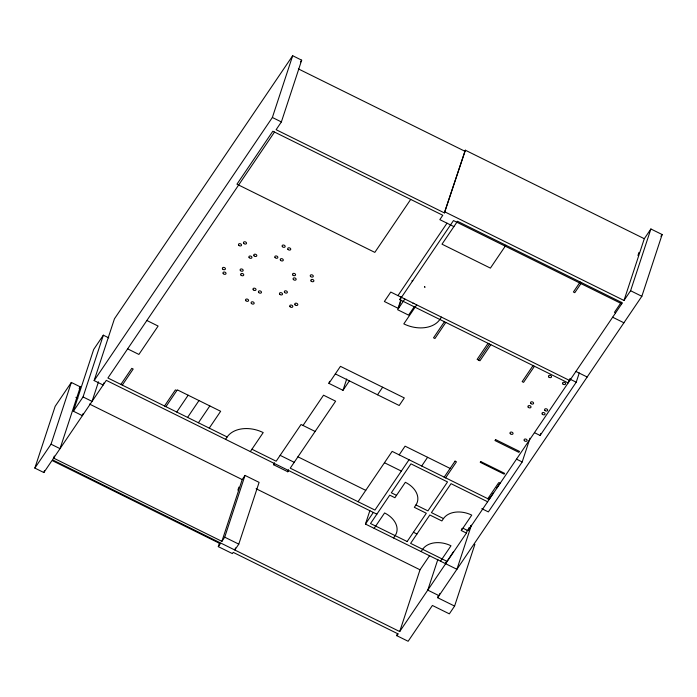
<?xml version="1.0" encoding="UTF-8"?>
<svg xmlns="http://www.w3.org/2000/svg" width="697" height="697" viewBox="0 0 697 697"><rect width="100%" height="100%" fill="white"/><g stroke="black" fill="none" stroke-linecap="round" stroke-linejoin="round"><path stroke-width="1.05" d="M397.56 633.651L396.889 635.708L398.1 633.913L233.207 552.364L232.371 553.592L218.309 546.64L220.296 543.704L52.022 460.482L43.859 472.54L34.85 468.088L55.159 406.325L71.338 382.444L80.338 386.896L60.038 448.65L51.029 444.198L71.338 382.444M43.859 472.54L44.53 470.484M54.296 456.065L53.625 458.121L221.89 541.342L224.713 537.178L245.022 475.415L259.092 482.376L238.783 544.13L234.811 550.003L235.49 547.938M83.065 413.6L82.385 415.665L73.385 411.213L93.686 349.45L103.348 335.187L108.749 337.853M73.385 411.213L83.048 396.942L103.348 335.187M103.818 382.967L103.147 385.023L94.139 380.571L114.447 318.808L292.67 55.725L301.679 60.177L281.37 121.931L276.117 129.694L444.39 212.907L465.335 150.203L644.298 238.714L623.998 300.468L445.034 211.966M98.477 381.843L92.048 401.394L83.048 396.942M94.139 380.571L272.37 117.479L292.67 55.725M218.309 546.64L219.66 542.519M237.886 490.183L238.905 487.09M221.89 541.342L242.199 479.58L245.022 475.415M288.636 470.545L287.809 471.773L273.738 464.812L274.418 462.756M287.809 471.773L288.48 469.708M349.389 380.867L342.985 390.329L328.914 383.367L329.585 381.311M342.985 390.329L346.705 379.002M568.813 380.858L568.142 382.923L399.869 299.701L400.88 296.617M398.283 307.63L400.662 300.407M401.141 300.233L398.44 308.466L384.369 301.505L390.773 292.052L569.745 380.553L570.416 378.497M444.39 212.907L465.335 150.203M471.399 525.207L456.91 569.292L365.455 524.066L369.854 510.683M376.859 514.168L106.301 380.362L52.467 459.82L399.703 631.552L420.012 569.789L429.683 555.509M437.882 559.36L427.775 590.115L439.032 595.682L439.702 593.635M445.653 563.725L446.324 561.677M397.874 633.8L396.654 635.603L408.137 641.275L432.401 605.466L449.338 613.848L454.592 606.085L437.655 597.712L438.335 595.656M399.703 631.552L466.415 533.074L461.301 530.548L461.98 528.483M466.415 533.074L467.434 529.99M462.904 528.178L468.018 530.713L469.037 527.62M470.1 527.638L470.763 525.608M496.438 488.431L500.28 482.76L500.071 483.396L498.66 482.699L487.769 498.782L489.172 499.479L489.895 497.37M454.592 606.085L474.901 544.331M481.793 508.662L488.353 511.912L522.192 461.963L529.981 438.265M534.503 432.698L540.131 435.477L540.811 433.421M540.131 435.477L576.227 382.209L579.277 372.93M637.964 255.485L638.975 252.401M623.998 300.468L630.593 290.736L650.893 228.982L662.15 234.54L641.841 296.303L437.655 597.712M79.17 388.621L80.338 386.896M300.512 61.902L301.679 60.177M34.85 468.088L51.029 444.198M274.513 132.055L107.904 378.001L227.161 436.984A27.897 19.725 18.2 0 1 263.205 432.576L250.328 451.595M120.886 384.422L131.785 368.347L133.188 369.035L122.297 385.119M164.509 405.994L175.4 389.911L176.803 390.608M165.912 406.691L177.317 389.85L220.653 411.282L209.248 428.124M176.75 412.049L188.155 395.208M187.58 417.407L198.985 400.566M198.41 422.765L209.823 405.924M225.558 439.345L227.161 436.984M410.707 199.412L374.82 252.384L236.945 184.191L272.832 131.219L442.787 215.277L439.833 219.642L453.904 226.595M273.738 464.812L274.574 463.583M328.914 383.367L340.45 366.343L404.321 397.935L399.198 405.497L335.318 373.906M303.021 425.466L323.53 395.199L335.632 401.184L290.24 468.175L374.942 510.065L409.034 459.741M397.952 295.598L447.004 223.188M399.869 299.701L453.477 220.566L621.75 303.779M404.844 299.004L397.604 309.695L408.581 315.122L414.218 306.802M416.701 304.868L403.816 323.878A27.897 19.725 18.2 0 0 439.859 319.479L441.462 317.118M377.53 394.781L382.653 387.218M444.425 321.735L433.525 337.818L434.937 338.515L445.827 322.432M505.9 245.222L490.392 268.11L441.994 244.177L457.502 221.289L622.395 302.838L468.018 530.713M358.058 501.709L392.15 451.386L489.233 499.401M399.181 454.871L405.079 446.167L450.105 468.428M365.455 524.066L373.339 512.426M488.039 343.307L477.14 359.391L479.954 360.776L490.854 344.701M478.551 360.079L489.442 344.004M374.15 528.361L384.596 512.948A21.877 15.465 18.2 0 1 395.173 535.601L393.57 537.962M421.694 466.005L427.592 457.302M407.153 541.525L370.508 523.534L389.736 495.158L394.92 497.719L405.358 482.298A21.877 15.465 18.2 0 1 415.935 504.95L414.332 507.32L426.32 513.245L407.092 541.621M580.183 281.963L573.396 291.991L574.798 292.679L581.594 282.66M533.057 365.568L522.166 381.651L523.578 382.348L534.468 366.265M421.119 551.588L422.722 549.227A21.877 15.465 18.2 0 1 450.985 545.777L440.539 561.19M461.301 530.548L471.747 515.127A21.877 15.465 18.2 0 0 443.484 518.577L441.881 520.947L429.831 514.987L410.611 543.364L447.195 561.451M644.298 238.714L650.893 228.982M660.93 236.344L662.15 234.54M621.271 302.28L614.475 312.308L615.599 312.857M445.427 563.612L453.311 551.98M489.39 498.843L493.232 493.162M298.368 68.898L464.699 151.153M630.593 290.736L641.841 296.303M272.37 117.479L281.37 121.931M612.646 317.222L623.902 322.789M412.746 280.691L411.927 280.786L412.615 280.882M575.914 371.449L587.17 377.016M569.658 378.959L576.227 382.209M401.341 297.523L400.906 297.061L401.211 297.715M516.564 459.184L522.192 461.963M146.867 320.489L158.114 326.057L138.895 354.433L127.638 348.866M487.63 501.762L451.046 483.674L431.434 512.617L443.484 518.577M384.456 462.738L401.341 471.094M315.122 431.452L301.052 424.49L276.169 461.214L251.922 449.225M396.515 495.349L391.339 492.788L410.951 463.845L447.526 481.932L427.923 510.884L415.935 504.95M297.933 456.823L365.751 490.366M280.142 455.35L294.212 462.311M413.434 532.255L416.954 533.998M75.868 397.325L77.82 398.283M89.486 404.06L242.199 479.58M256.095 488.728L420.012 569.789M224.713 537.178L238.783 544.13M413.155 303.369L413.852 303.465L413.155 303.369M424.569 286.537L424.874 287.19L424.569 286.537M455.045 461.135L444.155 477.21L445.557 477.907L456.457 461.823L455.045 461.135M480.73 461.545L480.216 462.303L504.131 474.126L504.645 473.368L480.73 461.545M495.593 439.598L494.957 440.539L518.873 452.37L519.518 451.421L495.593 439.598M223.249 273.66A1.586 1.124 18.2 0 0 225.906 273.877A1.586 1.124 18.2 0 0 224.347 272.013A1.586 1.124 18.2 0 0 223.249 273.66M253.238 289.795A1.586 1.124 18.2 0 0 255.904 290.03A1.586 1.124 18.2 0 0 254.361 288.166A1.586 1.124 18.2 0 0 253.238 289.795M240.962 275.088A1.586 1.124 18.2 0 0 243.628 275.315A1.586 1.124 18.2 0 0 242.068 273.451A1.586 1.124 18.2 0 0 240.962 275.088M245.788 300.651A1.586 1.124 18.2 0 0 248.454 300.886A1.586 1.124 18.2 0 0 246.904 299.022A1.586 1.124 18.2 0 0 245.788 300.651M251.382 303.43A1.586 1.124 18.2 0 0 254.039 303.639A1.586 1.124 18.2 0 0 252.48 301.784A1.586 1.124 18.2 0 0 251.382 303.43M279.732 294.256A1.586 1.124 18.2 0 0 282.398 294.491A1.586 1.124 18.2 0 0 280.847 292.627A1.586 1.124 18.2 0 0 279.732 294.256M258.683 292.487A1.586 1.124 18.2 0 0 261.349 292.714A1.586 1.124 18.2 0 0 259.789 290.849A1.586 1.124 18.2 0 0 258.683 292.487M290.004 306.671A1.586 1.124 18.2 0 0 292.67 306.907A1.586 1.124 18.2 0 0 291.128 305.033A1.586 1.124 18.2 0 0 290.004 306.671M295.014 304.807A1.586 1.124 18.2 0 0 297.671 305.025A1.586 1.124 18.2 0 0 296.112 303.169A1.586 1.124 18.2 0 0 295.014 304.807M293.359 279.497A1.586 1.124 18.2 0 0 296.025 279.732A1.586 1.124 18.2 0 0 294.483 277.868A1.586 1.124 18.2 0 0 293.359 279.497M284.603 292.444A1.586 1.124 18.2 0 0 287.26 292.662A1.586 1.124 18.2 0 0 285.709 290.806A1.586 1.124 18.2 0 0 284.603 292.444M311.089 281.048A1.586 1.124 18.2 0 0 313.755 281.283A1.586 1.124 18.2 0 0 312.212 279.419A1.586 1.124 18.2 0 0 311.089 281.048M238.749 245.274A1.586 1.124 18.2 0 0 241.406 245.492A1.586 1.124 18.2 0 0 239.846 243.636A1.586 1.124 18.2 0 0 238.749 245.274M240.378 270.567A1.586 1.124 18.2 0 0 243.044 270.802A1.586 1.124 18.2 0 0 241.502 268.937A1.586 1.124 18.2 0 0 240.378 270.567M249.151 257.637A1.586 1.124 18.2 0 0 251.817 257.864A1.586 1.124 18.2 0 0 250.258 255.999A1.586 1.124 18.2 0 0 249.151 257.637M222.648 269.016A1.586 1.124 18.2 0 0 225.314 269.251A1.586 1.124 18.2 0 0 223.772 267.387A1.586 1.124 18.2 0 0 222.648 269.016M310.513 276.43A1.586 1.124 18.2 0 0 313.171 276.639A1.586 1.124 18.2 0 0 311.611 274.784A1.586 1.124 18.2 0 0 310.513 276.43M280.499 260.269A1.586 1.124 18.2 0 0 283.165 260.504A1.586 1.124 18.2 0 0 281.623 258.639A1.586 1.124 18.2 0 0 280.499 260.269M292.792 274.993A1.586 1.124 18.2 0 0 295.458 275.21A1.586 1.124 18.2 0 0 293.899 273.355A1.586 1.124 18.2 0 0 292.792 274.993M287.957 249.413A1.586 1.124 18.2 0 0 290.623 249.648A1.586 1.124 18.2 0 0 289.072 247.783A1.586 1.124 18.2 0 0 287.957 249.413M528.213 407.205A1.586 1.124 18.2 0 0 530.879 407.431A1.586 1.124 18.2 0 0 529.319 405.567A1.586 1.124 18.2 0 0 528.213 407.205M510.265 433.691A1.586 1.124 18.2 0 0 512.931 433.917A1.586 1.124 18.2 0 0 511.371 432.053A1.586 1.124 18.2 0 0 510.265 433.691M524.336 440.643A1.586 1.124 18.2 0 0 527.002 440.87A1.586 1.124 18.2 0 0 525.442 439.005A1.586 1.124 18.2 0 0 524.336 440.643M542.275 414.157A1.586 1.124 18.2 0 0 544.941 414.384A1.586 1.124 18.2 0 0 543.39 412.519A1.586 1.124 18.2 0 0 542.275 414.157M282.381 246.66A1.586 1.124 18.2 0 0 285.038 246.877A1.586 1.124 18.2 0 0 283.479 245.013A1.586 1.124 18.2 0 0 282.381 246.66M254.013 255.808A1.586 1.124 18.2 0 0 256.679 256.043A1.586 1.124 18.2 0 0 255.128 254.178A1.586 1.124 18.2 0 0 254.013 255.808M275.062 257.585A1.586 1.124 18.2 0 0 277.728 257.812A1.586 1.124 18.2 0 0 276.178 255.947A1.586 1.124 18.2 0 0 275.062 257.585M243.732 243.401A1.586 1.124 18.2 0 0 246.398 243.628A1.586 1.124 18.2 0 0 244.856 241.763A1.586 1.124 18.2 0 0 243.732 243.401M548.739 376.946A1.586 1.124 18.2 0 0 551.405 377.173A1.586 1.124 18.2 0 0 549.846 375.308A1.586 1.124 18.2 0 0 548.739 376.946M530.792 403.432A1.586 1.124 18.2 0 0 533.458 403.659A1.586 1.124 18.2 0 0 531.907 401.794A1.586 1.124 18.2 0 0 530.792 403.432M544.862 410.385A1.586 1.124 18.2 0 0 547.528 410.611A1.586 1.124 18.2 0 0 545.978 408.747A1.586 1.124 18.2 0 0 544.862 410.385M562.81 383.899A1.586 1.124 18.2 0 0 565.476 384.125A1.586 1.124 18.2 0 0 563.917 382.261A1.586 1.124 18.2 0 0 562.81 383.899"/></g></svg>
